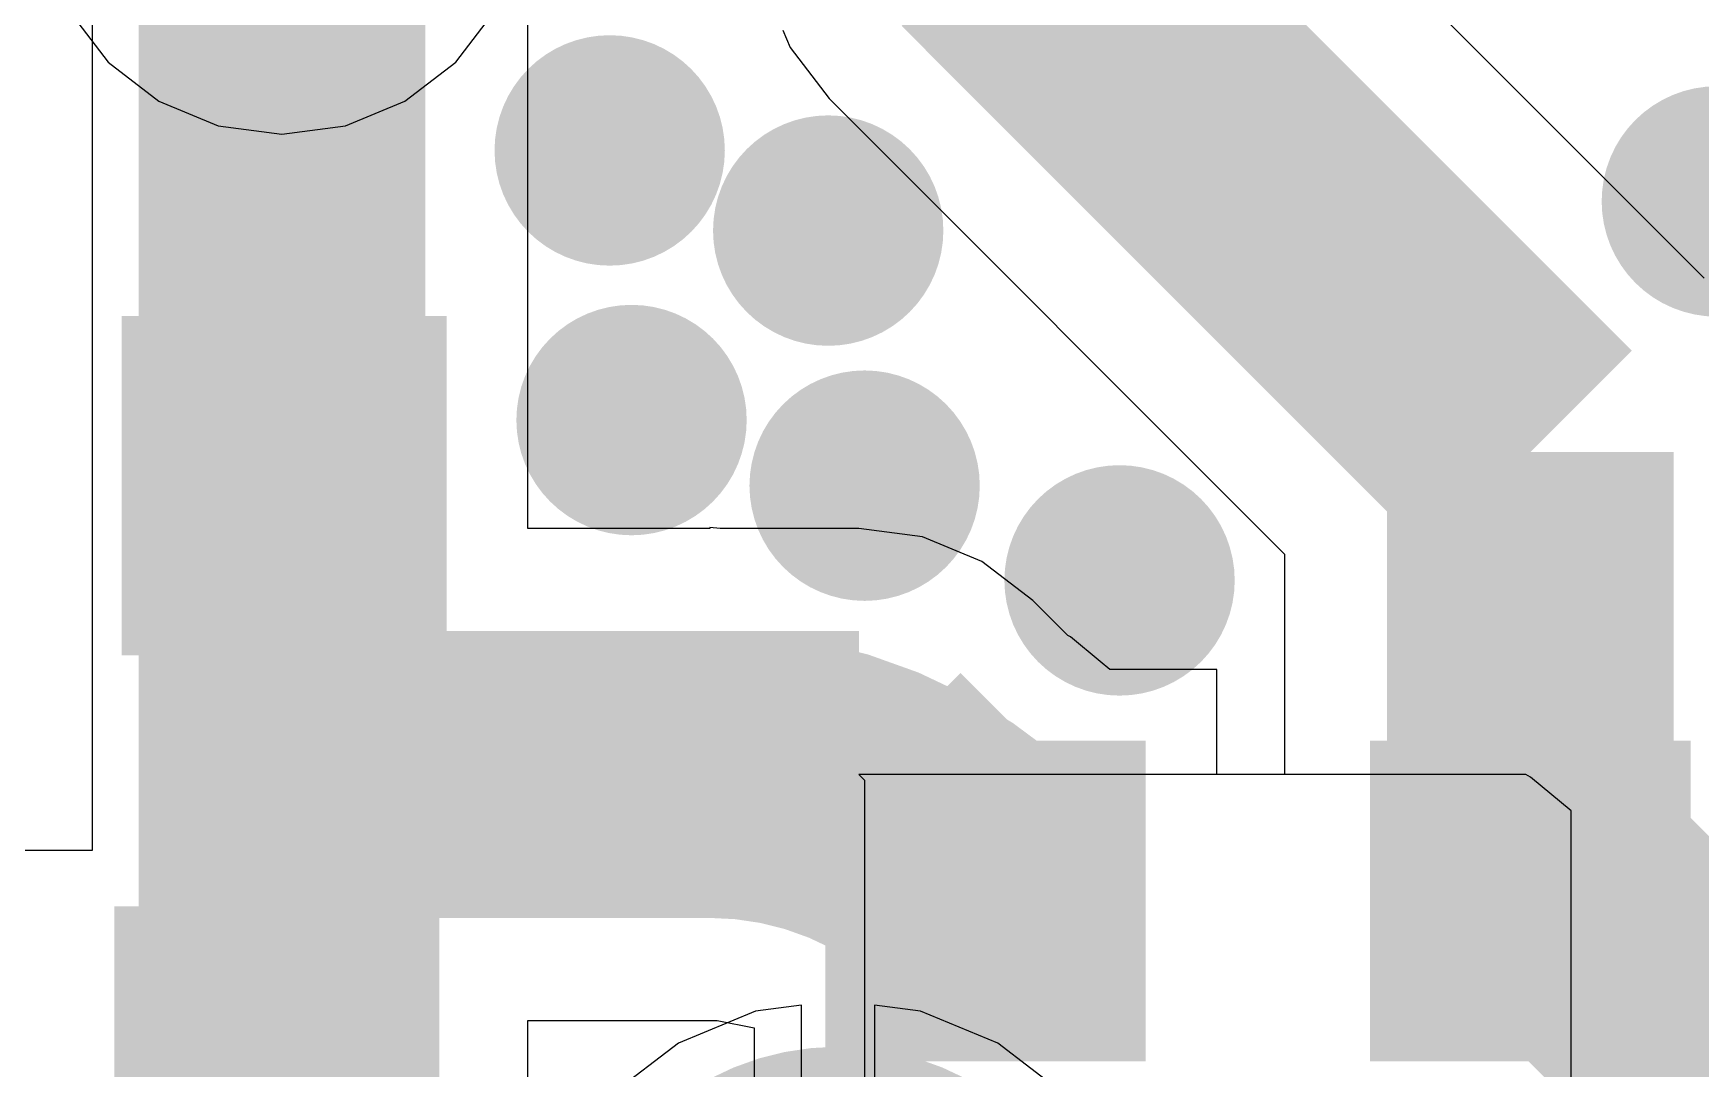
# Model space of a CAD drawing. Extents: x 56.2 to 141.8, y 48 to 96.4.
# Drawn here: x 105.36 to 111.17, y 52.76 to 56.36 of the extents above; entities that cross this region are included whole.
import ezdxf

# ---------------------------------------------------------------- set-up
doc = ezdxf.new("R2010")
doc.units = 0
doc.header["$MEASUREMENT"] = 0
for name, color, linetype in [('BOTTOMLAYER', 5, 'CONTINUOUS'), ('BOTTOMPASTE', 16, 'CONTINUOUS'), ('BOTTOMSOLDER', 6, 'CONTINUOUS'), ('MULTILAYER', 9, 'CONTINUOUS'), ('TOPLAYER', 1, 'CONTINUOUS'), ('TOPSOLDER', 216, 'CONTINUOUS')]:
    doc.layers.add(name, color=color, linetype=linetype)

msp = doc.modelspace()

# ---------------------------------------------------------------- linework, layer by layer
at = {"layer": 'BOTTOMLAYER'}
for p, q in [((105.5624, 53.5178), (105.5624, 57.531)), ((111.182638, 55.510816), (109.594734, 57.09872)), ((107.080134, 54.787803), (107.080134, 56.870595)), ((107.969842, 56.375496), (107.994928, 56.314932)), ((107.994928, 56.314932), (108.131173, 56.137373)), ((108.131173, 56.137373), (109.719077, 54.549469)), ((107.080134, 54.7878), (107.080134, 54.787803)), ((107.080139, 54.787797), (107.080134, 54.7878)), ((107.080134, 54.787795), (107.080139, 54.787797)), ((107.080134, 54.638534), (107.080134, 54.787795)), ((107.714565, 54.638534), (107.080134, 54.638534)), ((107.750773, 54.638534), (107.714565, 54.642101)), ((107.714565, 54.642101), (107.714565, 54.638534)), ((108.235189, 54.638534), (107.750773, 54.638534)), ((108.457083, 54.609322), (108.235189, 54.638534)), ((108.663857, 54.523673), (108.457083, 54.609322)), ((109.719077, 54.549469), (109.719077, 53.781201)), ((108.841416, 54.387427), (108.663857, 54.523673)), ((108.96363, 54.265213), (108.841416, 54.387427)), ((108.972335, 54.260559), (108.96363, 54.265213)), ((109.076343, 54.175203), (108.972335, 54.260559)), ((109.110465, 54.147199), (109.076343, 54.175203)), ((109.483588, 54.147199), (109.110465, 54.147199)), ((109.483588, 53.781201), (109.483588, 54.147199)), ((110.560411, 53.781201), (108.235189, 53.781201)), ((108.235189, 53.781201), (108.2548, 53.761589)), ((108.2548, 53.761589), (108.2548, 51.562)), ((109.719077, 53.781201), (109.483588, 53.781201)), ((110.576411, 53.7718), (110.560411, 53.781201)), ((110.7186, 53.655011), (110.576411, 53.7718)), ((110.7186, 51.4096), (110.7186, 53.655011)), ((99.8728, 53.5178), (105.5624, 53.5178)), ((107.080134, 50.960404), (107.080134, 52.923867)), ((107.080134, 52.923867), (107.740818, 52.923867)), ((107.740818, 52.923867), (107.86919, 52.898332)), ((107.86919, 52.898332), (107.86919, 52.532801))]:
    msp.add_line(p, q, dxfattribs=at)
at = {"layer": 'BOTTOMLAYER', "const_width": 1.000001}
for points in [[(108.7374, 56.7436), (108.7374, 63.5762)], [(106.2228, 54.7878), (106.2228, 56.8706)], [(108.7374, 56.7436), (110.576411, 54.904589)], [(110.576411, 53.481862), (110.576411, 54.904589)], [(106.2228, 53.7464), (106.2228, 54.7878)], [(106.2228, 53.7464), (106.257601, 53.781201)], [(106.257601, 53.781201), (108.235189, 53.781201)], [(108.235189, 53.781201), (108.676389, 53.34)], [(106.2228, 50.960404), (106.2228, 53.7464)], [(110.576411, 53.481862), (111.480272, 52.578)], [(111.480272, 52.578), (113.691398, 52.578)]]:
    msp.add_lwpolyline(points, dxfattribs=at)
at = {"layer": 'BOTTOMLAYER'}
for points, const_width in [([(107.2158, 55.9562, 1), (107.5158, 55.9562, 1)], 0.299999), ([(111.0766, 55.7784, 1), (111.3766, 55.7784, 1)], 0.299999), ([(107.9778, 55.6768, 1), (108.2778, 55.6768, 1)], 0.299999), ([(107.292, 55.0164, 1), (107.592, 55.0164, 1)], 0.299999), ([(108.1048, 54.7878, 1), (108.4048, 54.7878, 1)], 0.299999), ([(108.9938, 54.4576, 1), (109.2938, 54.4576, 1)], 0.299999), ([(107.464565, 53.781201, 1), (107.964564, 53.781201, 1)], 0.499999), ([(107.464565, 53.781201, 1), (107.964564, 53.781201, 1)], 0.499999), ([(107.464565, 53.781201, 1), (107.964564, 53.781201, 1)], 0.499999), ([(107.464565, 53.781201, 1), (107.964564, 53.781201, 1)], 0.499999), ([(107.464565, 53.781201, 1), (107.964564, 53.781201, 1)], 0.499999), ([(107.464565, 53.781201, 1), (107.964564, 53.781201, 1)], 0.499999), ([(107.464565, 53.781201, 1), (107.964564, 53.781201, 1)], 0.499999), ([(107.464565, 53.781201, 1), (107.964564, 53.781201, 1)], 0.499999), ([(107.464565, 53.781201, 1), (107.964564, 53.781201, 1)], 0.499999), ([(107.464565, 53.781201, 1), (107.964564, 53.781201, 1)], 0.499999), ([(107.464565, 53.781201, 1), (107.964564, 53.781201, 1)], 0.499999), ([(107.464565, 53.781201, 1), (107.964564, 53.781201, 1)], 0.499999), ([(107.464565, 53.781201, 1), (107.964564, 53.781201, 1)], 0.499999), ([(107.464565, 53.781201, 1), (107.964564, 53.781201, 1)], 0.499999), ([(108.456654, 53.370264, 1), (108.956653, 53.370264, 1)], 0.499999), ([(108.456654, 53.370264, 1), (108.956653, 53.370264, 1)], 0.499999), ([(108.456654, 53.370264, 1), (108.956653, 53.370264, 1)], 0.499999), ([(108.456654, 53.370264, 1), (108.956653, 53.370264, 1)], 0.499999), ([(108.456654, 53.370264, 1), (108.956653, 53.370264, 1)], 0.499999), ([(108.456654, 53.370264, 1), (108.956653, 53.370264, 1)], 0.499999), ([(108.456654, 53.370264, 1), (108.956653, 53.370264, 1)], 0.499999), ([(108.456654, 53.370264, 1), (108.956653, 53.370264, 1)], 0.499999), ([(108.456654, 53.370264, 1), (108.956653, 53.370264, 1)], 0.499999), ([(108.456654, 53.370264, 1), (108.956653, 53.370264, 1)], 0.499999), ([(108.456654, 53.370264, 1), (108.956653, 53.370264, 1)], 0.499999), ([(108.456654, 53.370264, 1), (108.956653, 53.370264, 1)], 0.499999), ([(108.456654, 53.370264, 1), (108.956653, 53.370264, 1)], 0.499999), ([(108.456654, 53.370264, 1), (108.956653, 53.370264, 1)], 0.499999)]:
    msp.add_lwpolyline(points, format="xyb", close=True, dxfattribs=dict(at, const_width=const_width))
at = {"layer": 'BOTTOMLAYER', "const_width": 1.000001}
msp.add_lwpolyline([(107.714565, 53.781201, -0.198912), (108.706653, 53.370264)], format="xyb", dxfattribs=at)
msp.add_lwpolyline([(107.714565, 53.781201, -0.198912), (108.706653, 53.370264)], format="xyb", dxfattribs=at)
msp.add_lwpolyline([(107.714565, 53.781201, -0.198912), (108.706653, 53.370264)], format="xyb", dxfattribs=at)
msp.add_lwpolyline([(107.714565, 53.781201, -0.198912), (108.706653, 53.370264)], format="xyb", dxfattribs=at)
msp.add_lwpolyline([(107.714565, 53.781201, -0.198912), (108.706653, 53.370264)], format="xyb", dxfattribs=at)
msp.add_lwpolyline([(107.714565, 53.781201, -0.198912), (108.706653, 53.370264)], format="xyb", dxfattribs=at)
msp.add_lwpolyline([(107.714565, 53.781201, -0.198912), (108.706653, 53.370264)], format="xyb", dxfattribs=at)
msp.add_lwpolyline([(107.714565, 53.781201, -0.198912), (108.706653, 53.370264)], format="xyb", dxfattribs=at)
msp.add_lwpolyline([(107.714565, 53.781201, -0.198912), (108.706653, 53.370264)], format="xyb", dxfattribs=at)
msp.add_lwpolyline([(107.714565, 53.781201, -0.198912), (108.706653, 53.370264)], format="xyb", dxfattribs=at)
msp.add_lwpolyline([(107.714565, 53.781201, -0.198912), (108.706653, 53.370264)], format="xyb", dxfattribs=at)
msp.add_lwpolyline([(107.714565, 53.781201, -0.198912), (108.706653, 53.370264)], format="xyb", dxfattribs=at)
msp.add_lwpolyline([(107.714565, 53.781201, -0.198912), (108.706653, 53.370264)], format="xyb", dxfattribs=at)
msp.add_lwpolyline([(107.714565, 53.781201, -0.198912), (108.706653, 53.370264)], format="xyb", dxfattribs=at)
at = {"layer": 'BOTTOMLAYER'}
for points in [[(106.695799, 55.277799), (105.765798, 55.277799), (106.695799, 54.297801), (105.765798, 54.297801)], [(108.219189, 52.8828), (109.133589, 52.8828), (108.219189, 53.7972), (109.133589, 53.7972)], [(110.119211, 52.8828), (111.033611, 52.8828), (110.119211, 53.7972), (111.033611, 53.7972)], [(105.740403, 52.240401), (106.670404, 52.240401), (105.740403, 53.220399), (106.670404, 53.220399)]]:
    msp.add_solid(points, dxfattribs=at)
at = {"layer": 'BOTTOMPASTE'}
for points in [[(106.695799, 55.277799), (105.765798, 55.277799), (106.695799, 54.297801), (105.765798, 54.297801)], [(108.219189, 52.8828), (109.133589, 52.8828), (108.219189, 53.7972), (109.133589, 53.7972)], [(110.119211, 52.8828), (111.033611, 52.8828), (110.119211, 53.7972), (111.033611, 53.7972)], [(105.740403, 52.240401), (106.670404, 52.240401), (105.740403, 53.220399), (106.670404, 53.220399)]]:
    msp.add_solid(points, dxfattribs=at)
at = {"layer": 'BOTTOMSOLDER', "const_width": 0.401599}
for points in [[(107.165, 55.9562, 1), (107.5666, 55.9562, 1)], [(111.0258, 55.7784, 1), (111.4274, 55.7784, 1)], [(107.927, 55.6768, 1), (108.3286, 55.6768, 1)], [(107.2412, 55.0164, 1), (107.6428, 55.0164, 1)], [(108.054, 54.7878, 1), (108.4556, 54.7878, 1)], [(108.943, 54.4576, 1), (109.3446, 54.4576, 1)]]:
    msp.add_lwpolyline(points, format="xyb", close=True, dxfattribs=at)
at = {"layer": 'BOTTOMSOLDER'}
for points in [[(106.797399, 55.379399), (105.664198, 55.379399), (106.797399, 54.196201), (105.664198, 54.196201)], [(108.117589, 52.7812), (109.235189, 52.7812), (108.117589, 53.8988), (109.235189, 53.8988)], [(110.017611, 52.7812), (111.135211, 52.7812), (110.017611, 53.8988), (111.135211, 53.8988)], [(105.638803, 52.138801), (106.772004, 52.138801), (105.638803, 53.321999), (106.772004, 53.321999)]]:
    msp.add_solid(points, dxfattribs=at)
at = {"layer": 'MULTILAYER', "const_width": 0.299999}
for points in [[(107.2158, 55.9562, 1), (107.5158, 55.9562, 1)], [(111.0766, 55.7784, 1), (111.3766, 55.7784, 1)], [(107.9778, 55.6768, 1), (108.2778, 55.6768, 1)], [(107.292, 55.0164, 1), (107.592, 55.0164, 1)], [(108.1048, 54.7878, 1), (108.4048, 54.7878, 1)], [(108.9938, 54.4576, 1), (109.2938, 54.4576, 1)]]:
    msp.add_lwpolyline(points, format="xyb", close=True, dxfattribs=at)
at = {"layer": 'TOPLAYER'}
for p, q in [((105.480328, 56.441934), (105.616573, 56.264373)), ((106.829027, 56.264373), (106.965272, 56.441934)), ((105.616573, 56.264373), (105.794134, 56.128128)), ((106.651466, 56.128128), (106.829027, 56.264373)), ((105.794134, 56.128128), (106.000906, 56.042479)), ((106.444694, 56.042479), (106.651466, 56.128128)), ((106.000906, 56.042479), (106.2228, 56.013266)), ((106.2228, 56.013266), (106.444694, 56.042479)), ((108.035001, 52.977407), (107.8738, 52.956186)), ((108.035001, 51.8076), (108.035001, 52.977407)), ((108.450202, 52.956186), (108.289001, 52.977407)), ((108.289001, 52.977407), (108.289001, 51.8076)), ((107.8738, 52.956186), (107.605238, 52.844944)), ((108.718764, 52.844944), (108.450202, 52.956186)), ((107.605238, 52.844944), (107.374619, 52.667985)), ((108.949383, 52.667985), (108.718764, 52.844944))]:
    msp.add_line(p, q, dxfattribs=at)
at = {"layer": 'TOPLAYER', "const_width": 0.299999}
for points in [[(107.2158, 55.9562, 1), (107.5158, 55.9562, 1)], [(111.0766, 55.7784, 1), (111.3766, 55.7784, 1)], [(107.9778, 55.6768, 1), (108.2778, 55.6768, 1)], [(107.292, 55.0164, 1), (107.592, 55.0164, 1)], [(108.1048, 54.7878, 1), (108.4048, 54.7878, 1)], [(108.9938, 54.4576, 1), (109.2938, 54.4576, 1)]]:
    msp.add_lwpolyline(points, format="xyb", close=True, dxfattribs=at)
at = {"layer": 'TOPSOLDER'}
for points, const_width in [([(107.165, 55.9562, 1), (107.5666, 55.9562, 1)], 0.401599), ([(111.0258, 55.7784, 1), (111.4274, 55.7784, 1)], 0.401599), ([(107.927, 55.6768, 1), (108.3286, 55.6768, 1)], 0.401599), ([(107.2412, 55.0164, 1), (107.6428, 55.0164, 1)], 0.401599), ([(108.054, 54.7878, 1), (108.4556, 54.7878, 1)], 0.401599), ([(108.943, 54.4576, 1), (109.3446, 54.4576, 1)], 0.401599), ([(107.686201, 51.8806, 1), (108.637802, 51.8806, 1)], 0.951598)]:
    msp.add_lwpolyline(points, format="xyb", close=True, dxfattribs=dict(at, const_width=const_width))
at = {"layer": 'TOPSOLDER', "const_width": 1.903199}
msp.add_lwpolyline([(108.162001, 51.8806), (108.162001, 51.480601)], dxfattribs=at)

doc.saveas('drawing.dxf')
